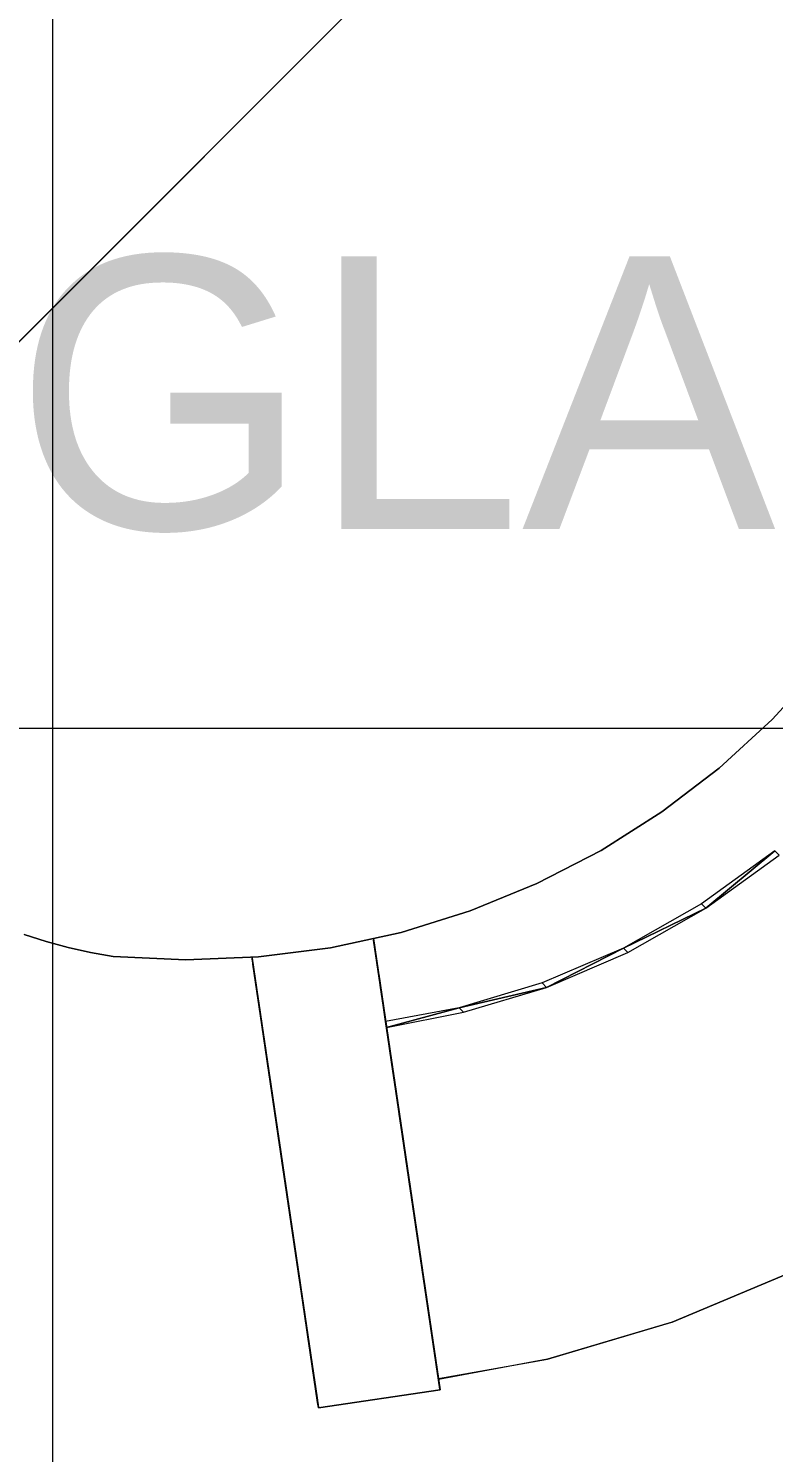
# Model space of a CAD drawing. Extents: x -566 to 72611, y -487 to 32334.
# Drawn here: x 192.81 to 199.64, y 236 to 249.05 of the extents above; entities that cross this region are included whole.
import ezdxf

# ---------------------------------------------------------------- set-up
doc = ezdxf.new("R2010")
doc.units = 0
doc.header["$LTSCALE"] = 0.5
doc.header["$MEASUREMENT"] = 0
doc.layers.add('Annotations', color=40, linetype='CONTINUOUS', lineweight=5)
doc.layers.add('floor', color=7, linetype='CONTINUOUS', lineweight=5, true_color=0xcfcfcf)
doc.layers.add('layout', color=7, linetype='CONTINUOUS', lineweight=5, true_color=0xcfcfcf)
doc.styles.get("Standard").update_dxf_attribs({"font": 'arial.ttf'})

msp = doc.modelspace()

# ---------------------------------------------------------------- hatches: boundary and pattern name
at = {"layer": 'floor'}
h = msp.add_hatch(dxfattribs=at)
h.set_pattern_fill('ANSI37', color=256, scale=100, angle=45)
h.set_pattern_definition([(90, (243.028, 267.632), (-12.5, 9e-16), []), (180, (243.028, 267.632), (-9e-16, -12.5), [])])
h.paths.add_polyline_path([(253.46925, 349.5), (154.11744, 349.5), (154.11744, 348.5), (101.14781, 348.5), (101.14781, 349.5), (0, 349.5), (0, 344.5), (36, 344.5, -0.33835703), (0, 308.66941), (0, 308.5), (0, 173.75), (253.46925, 173.75)])
h.paths.add_polyline_path([(36, 344.5), (0, 344.5), (0, 308.66941, 0.33835703)], flags=17)
h.paths.add_polyline_path([(253.46925, 173.75), (0, 173.75), (0, 173.74997), (0, 169.75), (253.46925, 169.75)])
h.paths.add_polyline_path([(253.46925, 169.75), (0, 169.75), (0, 149.21137), (36, 149.21137, -0.33835703), (0, 113.38078), (0, 113.21137), (0, 29.94998), (0, -5), (253.46925, -5)])
h.paths.add_polyline_path([(36, 149.21137), (0, 149.21137), (0, 113.38078, 0.33835703)], flags=17)
h.paths.add_polyline_path([(575.25, 169.75), (510, 169.75), (474.75, 169.75), (327.5, 169.75), (285.46925, 169.75), (285.46925, 165.75), (253.46925, 165.75), (253.46925, -5), (263.99725, -5), (263.99725, 95.99051), (287, 95.99051), (287, 97.5), (292, 97.5), (292, -5), (341.25, -5), (341.25, 13.02988), (341.25012, 15.02988), (346.24839, 15.02988, 0.36108524), (374.08728, 41.24999), (346.25012, 41.24999), (346.25012, 42.99999), (341.25, 42.99999), (341.25, 44.99999), (341.25, 97.5), (357.75, 97.5), (405.75, 97.5), (575.25, 97.5)])

# ---------------------------------------------------------------- linework, layer by layer
at = {"layer": 'layout'}
for points in [[(184.02196, 237.48038, -69.73263), (204.82751, 258.28848, -69.72025), (184.02077, 237.48174, -69.72025)], [(204.82751, 258.28848, -69.72025), (184.02196, 237.48038, -69.73263), (204.82878, 258.28721, -69.73263)], [(200.07551, 243.20515, -79.38364), (199.62984, 242.71839, -80.51045), (200.07551, 243.20515, -80.51045)], [(199.62984, 242.71839, -80.51045), (200.07551, 243.20515, -79.38364), (199.62984, 242.71839, -79.38364)], [(199.62984, 242.71839, -79.38364), (199.1431, 242.27274, -80.51045), (199.62984, 242.71839, -80.51045)], [(199.1431, 242.27274, -80.51045), (199.62984, 242.71839, -79.38364), (199.1431, 242.27274, -79.38364)], [(199.1431, 242.27274, -79.38364), (198.61874, 241.87164, -80.51045), (199.1431, 242.27274, -80.51045)], [(198.61874, 241.87164, -80.51045), (199.1431, 242.27274, -79.38364), (198.61874, 241.87164, -79.38364)], [(198.61874, 241.87164, -79.38364), (198.06088, 241.518, -80.51045), (198.61874, 241.87164, -80.51045)], [(198.06088, 241.518, -80.51045), (198.61874, 241.87164, -79.38364), (198.06088, 241.518, -79.38364)], [(198.06088, 241.518, -79.38364), (197.47347, 241.21458, -80.51045), (198.06088, 241.518, -80.51045)], [(197.47347, 241.21458, -80.51045), (198.06088, 241.518, -79.38364), (197.47347, 241.21458, -79.38364)], [(199.02169, 240.98744, -76.5928), (199.65457, 241.51414, -77.49094), (198.98104, 241.02809, -77.48236)], [(199.65457, 241.51414, -77.49094), (199.02169, 240.98744, -76.5928), (199.69522, 241.47349, -76.60138)], [(197.47347, 241.21458, -79.38364), (196.8611, 240.96353, -80.51045), (197.47347, 241.21458, -80.51045)], [(196.8611, 240.96353, -80.51045), (197.47347, 241.21458, -79.38364), (196.8611, 240.96353, -79.38364)], [(198.26607, 240.62214, -77.46822), (199.02169, 240.98744, -76.5928), (198.98104, 241.02809, -77.48236)], [(199.02169, 240.98744, -76.5928), (198.26607, 240.62214, -77.46822), (198.30673, 240.58149, -76.57867)], [(196.8611, 240.96353, -79.38364), (196.22827, 240.76677, -80.51045), (196.8611, 240.96353, -80.51045)], [(196.22827, 240.76677, -80.51045), (196.8611, 240.96353, -79.38364), (196.22827, 240.76677, -79.38364)], [(192.97266, 240.68399, -80.51045), (192.77167, 240.7473, -79.38364), (192.77167, 240.7473, -80.51045)], [(192.77167, 240.7473, -79.38364), (192.97266, 240.68399, -80.51045), (192.97266, 240.68399, -79.38364)], [(196.22827, 240.76677, -79.38364), (195.57964, 240.62586, -80.51045), (196.22827, 240.76677, -80.51045)], [(195.57964, 240.62586, -80.51045), (196.22827, 240.76677, -79.38364), (195.57964, 240.62586, -79.38364)], [(193.17615, 240.62922, -80.51045), (192.97266, 240.68399, -79.38364), (192.97266, 240.68399, -80.51045)], [(192.97266, 240.68399, -79.38364), (193.17615, 240.62922, -80.51045), (193.17615, 240.62922, -79.38364)], [(193.3815, 240.58322, -80.51045), (193.17615, 240.62922, -79.38364), (193.17615, 240.62922, -80.51045)], [(193.17615, 240.62922, -79.38364), (193.3815, 240.58322, -80.51045), (193.3815, 240.58322, -79.38364)], [(195.57964, 240.62586, -79.38364), (194.92026, 240.5417, -80.51045), (195.57964, 240.62586, -80.51045)], [(194.92026, 240.5417, -80.51045), (195.57964, 240.62586, -79.38364), (194.92026, 240.5417, -79.38364)], [(196.14549, 239.55013, -87.07021), (195.98464, 240.63932, -87.19993), (195.97424, 240.70971, -86.63776)], [(196.14549, 239.55013, -87.07021), (195.97424, 240.70971, -86.63776), (196.1353, 239.61884, -86.52105)], [(196.13664, 239.60999, -79.9634), (195.97626, 240.69603, -79.80917), (196.23629, 238.93539, -76.3473)], [(196.23629, 238.93539, -76.3473), (195.97626, 240.69603, -79.80917), (196.07712, 240.01296, -76.14727)], [(196.15667, 239.47413, -87.61851), (195.99612, 240.56155, -87.76122), (195.98464, 240.63932, -87.19993)], [(196.15667, 239.47413, -87.61851), (195.98464, 240.63932, -87.19993), (196.14549, 239.55013, -87.07021)], [(197.56212, 240.26242, -76.55921), (198.26607, 240.62214, -77.46822), (197.52146, 240.30307, -77.44877)], [(198.26607, 240.62214, -77.46822), (197.56212, 240.26242, -76.55921), (198.30673, 240.58149, -76.57867)], [(193.58853, 240.54597, -80.51045), (193.3815, 240.58322, -79.38364), (193.3815, 240.58322, -80.51045)], [(193.3815, 240.58322, -79.38364), (193.58853, 240.54597, -80.51045), (193.58853, 240.54597, -79.38364)], [(194.25485, 240.51503, -80.51045), (193.58853, 240.54597, -79.38364), (193.58853, 240.54597, -80.51045)], [(193.58853, 240.54597, -79.38364), (194.25485, 240.51503, -80.51045), (194.25485, 240.51503, -79.38364)], [(194.92026, 240.5417, -79.38364), (194.25485, 240.51503, -80.51045), (194.92026, 240.5417, -80.51045)], [(194.25485, 240.51503, -80.51045), (194.92026, 240.5417, -79.38364), (194.25485, 240.51503, -79.38364)], [(194.8699, 240.47476, -87.19993), (195.03071, 239.38553, -87.07021), (194.8595, 240.54515, -86.63776)], [(194.8595, 240.54515, -86.63776), (195.03071, 239.38553, -87.07021), (195.02056, 239.45428, -86.52105)], [(194.86153, 240.53147, -79.80917), (195.02195, 239.4453, -79.9634), (195.12151, 238.77078, -76.34729)], [(194.86153, 240.53147, -79.80917), (195.12151, 238.77078, -76.34729), (194.96243, 239.84827, -76.14727)], [(194.88142, 240.39686, -87.76123), (195.04197, 239.30944, -87.61851), (194.8699, 240.47476, -87.19993)], [(194.8699, 240.47476, -87.19993), (195.04197, 239.30944, -87.61851), (195.03071, 239.38553, -87.07021)], [(196.16901, 239.39084, -88.16586), (196.00872, 240.47627, -88.32154), (195.99612, 240.56155, -87.76122)], [(196.16901, 239.39084, -88.16586), (195.99612, 240.56155, -87.76122), (196.15667, 239.47413, -87.61851)], [(196.1823, 239.30038, -88.71218), (196.02244, 240.38365, -88.8808), (196.00872, 240.47627, -88.32154)], [(196.1823, 239.30038, -88.71218), (196.00872, 240.47627, -88.32154), (196.16901, 239.39084, -88.16586)], [(194.89398, 240.31171, -88.32154), (195.05423, 239.22623, -88.16586), (194.88142, 240.39686, -87.76123)], [(194.88142, 240.39686, -87.76123), (195.05423, 239.22623, -88.16586), (195.04197, 239.30944, -87.61851)], [(196.1968, 239.20267, -89.25737), (196.03712, 240.2837, -89.4389), (196.02244, 240.38365, -88.8808)], [(196.1968, 239.20267, -89.25737), (196.02244, 240.38365, -88.8808), (196.1823, 239.30038, -88.71218)], [(194.90766, 240.21904, -88.8808), (195.06765, 239.13573, -88.71218), (194.89398, 240.31171, -88.32154)], [(194.89398, 240.31171, -88.32154), (195.06765, 239.13573, -88.71218), (195.05423, 239.22623, -88.16586)], [(194.92247, 240.11905, -89.4389), (195.08202, 239.03806, -89.25737), (194.90766, 240.21904, -88.8808)], [(194.90766, 240.21904, -88.8808), (195.08202, 239.03806, -89.25737), (195.06765, 239.13573, -88.71218)], [(196.21225, 239.09779, -89.80136), (196.053, 240.17632, -89.99577), (196.03712, 240.2837, -89.4389)], [(196.21225, 239.09779, -89.80136), (196.03712, 240.2837, -89.4389), (196.1968, 239.20267, -89.25737)], [(196.75954, 240.07615, -77.42431), (197.56212, 240.26242, -76.55921), (197.52146, 240.30307, -77.44877)], [(197.56212, 240.26242, -76.55921), (196.75954, 240.07615, -77.42431), (196.8002, 240.03549, -76.53475)], [(194.93822, 240.01171, -89.99577), (195.09752, 238.93323, -89.80136), (194.92247, 240.11905, -89.4389)], [(194.92247, 240.11905, -89.4389), (195.09752, 238.93323, -89.80136), (195.08202, 239.03806, -89.25737)], [(196.22887, 238.98528, -90.34601), (196.06987, 240.06199, -90.54951), (196.053, 240.17632, -89.99577)], [(196.22887, 238.98528, -90.34601), (196.053, 240.17632, -89.99577), (196.21225, 239.09779, -89.80136)], [(196.09458, 239.8949, -91.33982), (196.75954, 240.07615, -77.42431), (196.0864, 239.95008, -91.07691)], [(196.75954, 240.07615, -77.42431), (196.09458, 239.8949, -91.33982), (196.8002, 240.03549, -76.53475)], [(194.95518, 239.8973, -90.54951), (195.11413, 238.82071, -90.34601), (194.93822, 240.01171, -89.99577)], [(194.93822, 240.01171, -89.99577), (195.11413, 238.82071, -90.34601), (195.09752, 238.93323, -89.80136)], [(196.2454, 238.87371, -90.87189), (196.0864, 239.95008, -91.07691), (196.06987, 240.06199, -90.54951)], [(196.2454, 238.87371, -90.87189), (196.06987, 240.06199, -90.54951), (196.22887, 238.98528, -90.34601)], [(196.23629, 238.93539, -76.3473), (196.07712, 240.01296, -76.14727), (196.33931, 238.23739, -73.24213)], [(196.33931, 238.23739, -73.24213), (196.07712, 240.01296, -76.14727), (196.18079, 239.31095, -73.02425)], [(196.26171, 238.76297, -91.39996), (196.10276, 239.83973, -91.60274), (196.0864, 239.95008, -91.07691)], [(196.26171, 238.76297, -91.39996), (196.0864, 239.95008, -91.07691), (196.2454, 238.87371, -90.87189)], [(194.97171, 239.78539, -91.07691), (195.13062, 238.70911, -90.87189), (194.95518, 239.8973, -90.54951)], [(194.95518, 239.8973, -90.54951), (195.13062, 238.70911, -90.87189), (195.11413, 238.82071, -90.34601)], [(194.96243, 239.84827, -76.14727), (195.12151, 238.77078, -76.34729), (195.22457, 238.07282, -73.24213)], [(194.96243, 239.84827, -76.14727), (195.22457, 238.07282, -73.24213), (195.06601, 239.14634, -73.02425)], [(195.10136, 238.9072, -71.9604), (194.96243, 239.84827, -76.14727), (195.06601, 239.14634, -73.02425)], [(196.27785, 238.65343, -91.92825), (196.11882, 239.73062, -92.1288), (196.10276, 239.83973, -91.60274)], [(196.27785, 238.65343, -91.92825), (196.10276, 239.83973, -91.60274), (196.26171, 238.76297, -91.39996)], [(194.98798, 239.67512, -91.60274), (195.14693, 238.59836, -91.39996), (194.97171, 239.78539, -91.07691)], [(194.97171, 239.78539, -91.07691), (195.14693, 238.59836, -91.39996), (195.13062, 238.70911, -90.87189)], [(196.29391, 238.54502, -92.45678), (196.13474, 239.62277, -92.65508), (196.11882, 239.73062, -92.1288)], [(196.29391, 238.54502, -92.45678), (196.11882, 239.73062, -92.1288), (196.27785, 238.65343, -91.92825)], [(195.00408, 239.56606, -92.1288), (195.1632, 238.48878, -91.92825), (194.98798, 239.67512, -91.60274)], [(194.98798, 239.67512, -91.60274), (195.1632, 238.48878, -91.92825), (195.14693, 238.59836, -91.39996)], [(195.02, 239.45821, -92.65508), (195.17917, 238.38046, -92.45678), (195.00408, 239.56606, -92.1288)], [(195.00408, 239.56606, -92.1288), (195.17917, 238.38046, -92.45678), (195.1632, 238.48878, -91.92825)], [(196.30971, 238.4379, -92.98553), (196.15049, 239.51612, -93.18158), (196.13474, 239.62277, -92.65508)], [(196.30971, 238.4379, -92.98553), (196.13474, 239.62277, -92.65508), (196.29391, 238.54502, -92.45678)], [(195.0358, 239.35143, -93.18159), (195.19497, 238.27334, -92.98553), (195.02, 239.45821, -92.65508)], [(195.02, 239.45821, -92.65508), (195.19497, 238.27334, -92.98553), (195.17917, 238.38046, -92.45678)], [(196.32537, 238.33203, -93.5145), (196.16603, 239.41065, -93.70831), (196.15049, 239.51612, -93.18158)], [(196.32537, 238.33203, -93.5145), (196.15049, 239.51612, -93.18158), (196.30971, 238.4379, -92.98553)], [(195.05138, 239.246, -93.70831), (195.21059, 238.16743, -93.5145), (195.0358, 239.35143, -93.18159)], [(195.0358, 239.35143, -93.18159), (195.21059, 238.16743, -93.5145), (195.19497, 238.27334, -92.98553)], [(196.34082, 238.22733, -94.04369), (196.18144, 239.30642, -94.23525), (196.16603, 239.41065, -93.70831)], [(196.32537, 238.33203, -93.5145), (196.16603, 239.41065, -93.70831), (196.34082, 238.22733, -94.04369)], [(196.33931, 238.23739, -73.24213), (196.18079, 239.31095, -73.02425), (196.37457, 237.9985, -72.17908)], [(196.37457, 237.9985, -72.17908), (196.18079, 239.31095, -73.02425), (196.21609, 239.07177, -71.9604)], [(196.3561, 238.12384, -94.5731), (196.19667, 239.2034, -94.76241), (196.18144, 239.30642, -94.23525)], [(196.3561, 238.12384, -94.5731), (196.18144, 239.30642, -94.23525), (196.34082, 238.22733, -94.04369)], [(195.06679, 239.14177, -94.23525), (195.22604, 238.06272, -94.04369), (195.05138, 239.246, -93.70831)], [(195.05138, 239.246, -93.70831), (195.22604, 238.06272, -94.04369), (195.21059, 238.16743, -93.5145)], [(196.37116, 238.02168, -95.10271), (196.21169, 239.10155, -95.28979), (196.19667, 239.2034, -94.76241)], [(196.37116, 238.02168, -95.10271), (196.19667, 239.2034, -94.76241), (196.3561, 238.12384, -94.5731)], [(195.06601, 239.14634, -73.02425), (195.22457, 238.07282, -73.24213), (195.25988, 237.83381, -72.17908)], [(195.06601, 239.14634, -73.02425), (195.25988, 237.83381, -72.17908), (195.10136, 238.9072, -71.9604)], [(195.08198, 239.03871, -94.76241), (195.24136, 237.95927, -94.5731), (195.06679, 239.14177, -94.23525)], [(195.06679, 239.14177, -94.23525), (195.24136, 237.95927, -94.5731), (195.22604, 238.06272, -94.04369)], [(195.09695, 238.93698, -95.28979), (195.25647, 237.85699, -95.10271), (195.08198, 239.03871, -94.76241)], [(195.08198, 239.03871, -94.76241), (195.25647, 237.85699, -95.10271), (195.24136, 237.95927, -94.5731)], [(196.3861, 237.9206, -95.63255), (196.22658, 239.00094, -95.81737), (196.21169, 239.10155, -95.28979)], [(196.3861, 237.9206, -95.63255), (196.21169, 239.10155, -95.28979), (196.37116, 238.02168, -95.10271)], [(196.37457, 237.9985, -72.17908), (196.21609, 239.07177, -71.9604), (196.38122, 237.95353, -71.98071)], [(196.38122, 237.95353, -71.98071), (196.21609, 239.07177, -71.9604), (196.38799, 237.908, -71.78289)], [(196.38799, 237.908, -71.78289), (196.21609, 239.07177, -71.9604), (196.22278, 239.02632, -71.75961)], [(195.11184, 238.83638, -95.81737), (195.27136, 237.75604, -95.63255), (195.09695, 238.93698, -95.28979)], [(195.09695, 238.93698, -95.28979), (195.27136, 237.75604, -95.63255), (195.25647, 237.85699, -95.10271)], [(195.10136, 238.9072, -71.9604), (195.25988, 237.83381, -72.17908), (195.26657, 237.78888, -71.98071)], [(195.10136, 238.9072, -71.9604), (195.26657, 237.78888, -71.98071), (195.27321, 237.74339, -71.78289)], [(195.10136, 238.9072, -71.9604), (195.27321, 237.74339, -71.78289), (195.10813, 238.86167, -71.75961)], [(196.38799, 237.908, -71.78289), (196.22278, 239.02632, -71.75961), (196.39481, 237.86182, -71.58521)], [(196.39481, 237.86182, -71.58521), (196.22278, 239.02632, -71.75961), (196.22969, 238.98005, -71.55856)], [(196.4009, 237.82078, -96.16259), (196.24121, 238.90164, -96.34516), (196.22658, 239.00094, -95.81737)], [(196.4009, 237.82078, -96.16259), (196.22658, 239.00094, -95.81737), (196.3861, 237.9206, -95.63255)], [(196.39481, 237.86182, -71.58521), (196.22969, 238.98005, -71.55856), (196.40172, 237.81504, -71.38766)], [(196.40172, 237.81504, -71.38766), (196.22969, 238.98005, -71.55856), (196.23659, 238.9331, -71.35767)], [(196.40172, 237.81504, -71.38766), (196.23659, 238.9331, -71.35767), (196.40867, 237.76761, -71.19027)], [(196.40867, 237.76761, -71.19027), (196.23659, 238.9331, -71.35767), (196.24363, 238.88558, -71.1569)], [(196.24121, 238.90164, -96.34516), (196.41536, 237.72233, -96.69225), (196.25576, 238.80328, -96.8737)], [(196.41536, 237.72233, -96.69225), (196.24121, 238.90164, -96.34516), (196.4009, 237.82078, -96.16259)], [(195.10813, 238.86167, -71.75961), (195.27321, 237.74339, -71.78289), (195.28008, 237.69726, -71.58521)], [(195.10813, 238.86167, -71.75961), (195.28008, 237.69726, -71.58521), (195.11491, 238.81545, -71.55856)], [(195.12652, 238.73694, -96.34516), (195.28612, 237.65617, -96.16259), (195.11184, 238.83638, -95.81737)], [(195.11184, 238.83638, -95.81737), (195.28612, 237.65617, -96.16259), (195.27136, 237.75604, -95.63255)], [(195.11491, 238.81545, -71.55856), (195.28008, 237.69726, -71.58521), (195.28694, 237.65043, -71.38766)], [(195.11491, 238.81545, -71.55856), (195.28694, 237.65043, -71.38766), (195.12186, 238.76854, -71.35767)], [(195.12151, 238.77078, -76.34729), (195.25988, 237.83381, -72.17908), (195.22457, 238.07282, -73.24213)], [(195.12186, 238.76854, -71.35767), (195.28694, 237.65043, -71.38766), (195.29397, 237.60291, -71.19027)], [(195.12186, 238.76854, -71.35767), (195.29397, 237.60291, -71.19027), (195.12885, 238.72097, -71.1569)], [(196.40867, 237.76761, -71.19027), (196.24363, 238.88558, -71.1569), (196.41579, 237.71948, -70.99301)], [(196.41579, 237.71948, -70.99301), (196.24363, 238.88558, -71.1569), (196.25075, 238.83729, -70.95628)], [(196.41579, 237.71948, -70.99301), (196.25075, 238.83729, -70.95628), (196.42304, 237.67063, -70.7959)], [(196.42304, 237.67063, -70.7959), (196.25075, 238.83729, -70.95628), (196.25796, 238.78839, -70.75581)], [(196.42304, 237.67063, -70.7959), (196.25796, 238.78839, -70.75581), (196.43029, 237.62126, -70.59894)], [(196.43029, 237.62126, -70.59894), (196.25796, 238.78839, -70.75581), (196.26534, 238.7388, -70.55549)], [(195.30062, 237.55777, -96.69225), (195.12652, 238.73694, -96.34516), (195.14102, 238.63871, -96.8737)], [(195.12652, 238.73694, -96.34516), (195.30062, 237.55777, -96.69225), (195.28612, 237.65617, -96.16259)], [(195.12885, 238.72097, -71.1569), (195.29397, 237.60291, -71.19027), (195.30109, 237.55479, -70.99301)], [(195.12885, 238.72097, -71.1569), (195.30109, 237.55479, -70.99301), (195.13601, 238.67272, -70.95628)], [(195.13601, 238.67272, -70.95628), (195.30109, 237.55479, -70.99301), (195.30826, 237.50602, -70.7959)], [(195.13601, 238.67272, -70.95628), (195.30826, 237.50602, -70.7959), (195.14322, 238.62383, -70.75581)], [(196.43029, 237.62126, -70.59894), (196.26534, 238.7388, -70.55549), (196.43776, 237.57106, -70.40212)], [(196.43776, 237.57106, -70.40212), (196.26534, 238.7388, -70.55549), (196.27272, 238.68852, -70.35532)], [(196.43776, 237.57106, -70.40212), (196.27272, 238.68852, -70.35532), (196.44522, 237.52035, -70.20546)], [(196.44522, 237.52035, -70.20546), (196.27272, 238.68852, -70.35532), (196.28023, 238.63768, -70.1553)], [(196.44522, 237.52035, -70.20546), (196.28023, 238.63768, -70.1553), (196.45282, 237.46891, -70.00896)], [(196.45282, 237.46891, -70.00896), (196.28023, 238.63768, -70.1553), (196.28782, 238.58606, -69.95543)], [(195.14322, 238.62383, -70.75581), (195.30826, 237.50602, -70.7959), (195.3156, 237.45656, -70.59894)], [(195.14322, 238.62383, -70.75581), (195.3156, 237.45656, -70.59894), (195.15056, 238.57419, -70.55549)], [(195.15056, 238.57419, -70.55549), (195.3156, 237.45656, -70.59894), (195.32298, 237.40646, -70.40212)], [(195.15056, 238.57419, -70.55549), (195.32298, 237.40646, -70.40212), (195.15798, 238.52396, -70.35532)], [(195.15798, 238.52396, -70.35532), (195.32298, 237.40646, -70.40212), (195.33044, 237.35575, -70.20546)], [(195.15798, 238.52396, -70.35532), (195.33044, 237.35575, -70.20546), (195.16545, 238.47307, -70.1553)], [(196.45282, 237.46891, -70.00896), (196.28782, 238.58606, -69.95543), (196.46046, 237.41716, -69.81377)], [(196.46046, 237.41716, -69.81377), (196.28782, 238.58606, -69.95543), (196.29551, 238.53384, -69.75571)], [(196.46046, 237.41716, -69.81377), (196.29551, 238.53384, -69.75571), (196.46969, 237.35441, -69.58437)], [(196.46969, 237.35441, -69.58437), (196.29551, 238.53384, -69.75571), (196.3034, 238.48063, -69.55508)], [(195.16545, 238.47307, -70.1553), (195.33044, 237.35575, -70.20546), (195.33808, 237.30434, -70.00895)], [(195.16545, 238.47307, -70.1553), (195.33808, 237.30434, -70.00895), (195.17309, 238.4215, -69.95543)], [(195.17309, 238.4215, -69.95543), (195.33808, 237.30434, -70.00895), (195.34572, 237.2526, -69.81377)], [(195.17309, 238.4215, -69.95543), (195.34572, 237.2526, -69.81377), (195.18085, 238.36919, -69.75571)], [(196.46969, 237.35441, -69.58437), (196.3034, 238.48063, -69.55508), (196.4794, 237.28902, -69.35687)], [(196.4794, 237.28902, -69.35687), (196.3034, 238.48063, -69.55508), (196.31303, 238.41515, -69.31577)], [(196.4794, 237.28902, -69.35687), (196.31303, 238.41515, -69.31577), (196.48942, 237.22083, -69.13014)], [(196.48942, 237.22083, -69.13014), (196.31303, 238.41515, -69.31577), (196.32321, 238.34627, -69.07613)], [(195.18085, 238.36919, -69.75571), (195.34572, 237.2526, -69.81377), (195.35504, 237.18976, -69.58437)], [(195.18085, 238.36919, -69.75571), (195.35504, 237.18976, -69.58437), (195.18867, 238.31606, -69.55508)], [(195.18867, 238.31606, -69.55508), (195.35504, 237.18976, -69.58437), (195.36462, 237.12442, -69.35687)], [(195.18867, 238.31606, -69.55508), (195.36462, 237.12442, -69.35687), (195.19838, 238.25051, -69.31577)], [(195.19838, 238.25051, -69.31577), (195.36462, 237.12442, -69.35687), (195.37472, 237.05614, -69.13013)], [(195.19838, 238.25051, -69.31577), (195.37472, 237.05614, -69.13013), (195.20848, 238.18171, -69.07613)], [(196.48942, 237.22083, -69.13014), (196.32321, 238.34627, -69.07613), (196.49995, 237.14971, -68.90421)], [(196.49995, 237.14971, -68.90421), (196.32321, 238.34627, -69.07613), (196.33387, 238.27441, -68.83732)], [(196.49995, 237.14971, -68.90421), (196.33387, 238.27441, -68.83732), (196.51087, 237.07569, -68.6791)], [(196.51087, 237.07569, -68.6791), (196.33387, 238.27441, -68.83732), (196.34358, 238.20851, -68.69098)], [(195.20848, 238.18171, -69.07613), (195.37472, 237.05614, -69.13013), (195.38517, 236.9851, -68.90421)], [(195.20848, 238.18171, -69.07613), (195.38517, 236.9851, -68.90421), (195.21909, 238.10981, -68.83732)], [(196.51087, 237.07569, -68.6791), (196.34358, 238.20851, -68.69098), (196.35373, 238.13993, -68.54575)], [(196.51087, 237.07569, -68.6791), (196.35373, 238.13993, -68.54575), (196.52217, 236.99896, -68.45486)], [(196.52217, 236.99896, -68.45486), (196.35373, 238.13993, -68.54575), (196.36426, 238.06881, -68.40167)], [(195.21909, 238.10981, -68.83732), (195.38517, 236.9851, -68.90421), (195.39613, 236.91113, -68.6791)], [(195.21909, 238.10981, -68.83732), (195.39613, 236.91113, -68.6791), (195.22885, 238.04395, -68.69098)], [(195.22885, 238.04395, -68.69098), (195.39613, 236.91113, -68.6791), (195.23899, 237.97537, -68.54575)], [(196.52217, 236.99896, -68.45486), (196.36426, 238.06881, -68.40167), (196.53396, 236.91924, -68.23151)], [(196.53396, 236.91924, -68.23151), (196.36426, 238.06881, -68.40167), (196.37509, 237.99505, -68.25877)], [(196.53396, 236.91924, -68.23151), (196.37509, 237.99505, -68.25877), (196.3864, 237.91866, -68.11711)], [(195.23899, 237.97537, -68.54575), (195.39613, 236.91113, -68.6791), (195.40748, 236.83426, -68.45486)], [(195.23899, 237.97537, -68.54575), (195.40748, 236.83426, -68.45486), (195.24948, 237.9042, -68.40167)], [(195.24948, 237.9042, -68.40167), (195.40748, 236.83426, -68.45486), (195.41922, 236.75468, -68.23151)], [(195.24948, 237.9042, -68.40167), (195.41922, 236.75468, -68.23151), (195.26035, 237.83049, -68.25877)], [(196.53396, 236.91924, -68.23151), (196.3864, 237.91866, -68.11711), (196.54613, 236.83681, -68.00909)], [(196.54613, 236.83681, -68.00909), (196.3864, 237.91866, -68.11711), (196.39809, 237.83972, -67.97672)], [(195.26035, 237.83049, -68.25877), (195.41922, 236.75468, -68.23151), (195.27166, 237.7541, -68.11711)], [(195.27166, 237.7541, -68.11711), (195.41922, 236.75468, -68.23151), (195.43143, 236.67212, -68.0091)], [(195.27166, 237.7541, -68.11711), (195.43143, 236.67212, -68.0091), (195.28331, 237.67512, -67.97672)], [(196.54613, 236.83681, -68.00909), (196.39809, 237.83972, -67.97672), (196.55869, 236.75149, -67.78764)], [(196.55869, 236.75149, -67.78764), (196.39809, 237.83972, -67.97672), (196.41005, 237.75828, -67.83765)], [(196.55869, 236.75149, -67.78764), (196.41005, 237.75828, -67.83765), (196.42243, 237.67434, -67.69993)], [(195.28331, 237.67512, -67.97672), (195.43143, 236.67212, -68.0091), (195.44403, 236.58684, -67.78764)], [(195.29531, 237.59372, -67.83765), (195.44403, 236.58684, -67.78764), (195.28331, 237.67512, -67.97672)], [(195.29531, 237.59372, -67.83765), (195.44403, 236.58684, -67.78764), (195.30778, 237.50969, -67.69993)], [(196.55869, 236.75149, -67.78764), (196.42243, 237.67434, -67.69993), (196.57172, 236.66336, -67.56718)], [(196.57172, 236.66336, -67.56718), (196.42243, 237.67434, -67.69993), (196.43521, 237.58785, -67.56361)], [(199.81438, 237.65643, -67.49601), (198.71367, 237.19395, -67.423), (198.71285, 237.19209, -67.46316)], [(195.30778, 237.50969, -67.69993), (195.44403, 236.58684, -67.78764), (195.45698, 236.49879, -67.56718)], [(195.30778, 237.50969, -67.69993), (195.45698, 236.49879, -67.56718), (195.32056, 237.4232, -67.56361)], [(196.57172, 236.66336, -67.56718), (196.43521, 237.58785, -67.56361), (196.58514, 236.57251, -67.34775)], [(196.58514, 236.57251, -67.34775), (196.43521, 237.58785, -67.56361), (196.44833, 237.49895, -67.42873)], [(196.58514, 236.57251, -67.34775), (196.44833, 237.49895, -67.42873), (196.46188, 237.40754, -67.29533)], [(195.32056, 237.4232, -67.56361), (195.45698, 236.49879, -67.56718), (195.47045, 236.40782, -67.34775)], [(195.32056, 237.4232, -67.56361), (195.47045, 236.40782, -67.34775), (195.33368, 237.3343, -67.42873)], [(195.33368, 237.3343, -67.42873), (195.47045, 236.40782, -67.34775), (195.3471, 237.24293, -67.29533)], [(196.58514, 236.57251, -67.34775), (196.46188, 237.40754, -67.29533), (196.58497, 236.57372, -67.30764)], [(196.58497, 236.57372, -67.30764), (196.46188, 237.40754, -67.29533), (196.58415, 236.57946, -67.2679)], [(196.58415, 236.57946, -67.2679), (196.46188, 237.40754, -67.29533), (196.47569, 237.3138, -67.16345)], [(195.3471, 237.24293, -67.29533), (195.47045, 236.40782, -67.34775), (195.47032, 236.40907, -67.30764)], [(195.3471, 237.24293, -67.29533), (195.47032, 236.40907, -67.30764), (195.46937, 236.41485, -67.2679)], [(195.3471, 237.24293, -67.29533), (195.46937, 236.41485, -67.2679), (195.361, 237.1491, -67.16345)], [(196.58415, 236.57946, -67.2679), (196.47569, 237.3138, -67.16345), (196.58264, 236.58968, -67.22897)], [(196.58264, 236.58968, -67.22897), (196.47569, 237.3138, -67.16345), (196.58048, 236.60427, -67.19132)], [(196.58048, 236.60427, -67.19132), (196.47569, 237.3138, -67.16345), (196.57776, 236.62296, -67.15537)], [(196.57776, 236.62296, -67.15537), (196.47569, 237.3138, -67.16345), (196.47966, 237.28687, -67.12991)], [(196.57776, 236.62296, -67.15537), (196.47966, 237.28687, -67.12991), (196.5744, 236.64566, -67.12155)], [(196.5744, 236.64566, -67.12155), (196.47966, 237.28687, -67.12991), (196.48415, 237.25665, -67.099)], [(196.5744, 236.64566, -67.12155), (196.48415, 237.25665, -67.099), (196.57047, 236.67212, -67.09026)], [(196.57047, 236.67212, -67.09026), (196.48415, 237.25665, -67.099), (196.48907, 237.22342, -67.07101)], [(196.57047, 236.67212, -67.09026), (196.48907, 237.22342, -67.07101), (196.56607, 236.7019, -67.06184)], [(196.56607, 236.7019, -67.06184), (196.48907, 237.22342, -67.07101), (196.49434, 237.1876, -67.0462)], [(195.361, 237.1491, -67.16345), (195.46937, 236.41485, -67.2679), (195.46786, 236.42508, -67.22897)], [(195.361, 237.1491, -67.16345), (195.46786, 236.42508, -67.22897), (195.4657, 236.43967, -67.19132)], [(195.361, 237.1491, -67.16345), (195.4657, 236.43967, -67.19132), (195.46298, 236.45835, -67.15537)], [(195.361, 237.1491, -67.16345), (195.46298, 236.45835, -67.15537), (195.36501, 237.12222, -67.12991)], [(195.36501, 237.12222, -67.12991), (195.46298, 236.45835, -67.15537), (195.45966, 236.4811, -67.12155)], [(195.36501, 237.12222, -67.12991), (195.45966, 236.4811, -67.12155), (195.36937, 237.09205, -67.099)], [(195.36937, 237.09205, -67.099), (195.45966, 236.4811, -67.12155), (195.45573, 236.50755, -67.09026)], [(195.36937, 237.09205, -67.099), (195.45573, 236.50755, -67.09026), (195.37433, 237.05886, -67.07101)], [(196.56607, 236.7019, -67.06184), (196.49434, 237.1876, -67.0462), (196.56119, 236.73483, -67.03663)], [(196.56119, 236.73483, -67.03663), (196.49434, 237.1876, -67.0462), (196.50003, 237.14928, -67.0248)], [(196.56119, 236.73483, -67.03663), (196.50003, 237.14928, -67.0248), (196.55592, 236.7703, -67.01492)], [(196.55592, 236.7703, -67.01492), (196.50003, 237.14928, -67.0248), (196.50595, 237.1091, -67.00702)], [(196.55592, 236.7703, -67.01492), (196.50595, 237.1091, -67.00702), (196.55264, 236.79274, -67.00424)], [(196.55264, 236.79274, -67.00424), (196.50595, 237.1091, -67.00702), (196.51207, 237.06723, -66.99302)], [(197.56984, 236.8539, -67.41982), (198.71086, 237.19373, -67.50339), (198.71285, 237.19209, -67.46316)], [(195.37433, 237.05886, -67.07101), (195.45573, 236.50755, -67.09026), (195.45133, 236.53733, -67.06184)], [(195.37433, 237.05886, -67.07101), (195.45133, 236.53733, -67.06184), (195.37964, 237.02291, -67.0462)], [(195.37964, 237.02291, -67.0462), (195.45133, 236.53733, -67.06184), (195.44649, 236.57013, -67.03663)], [(195.37964, 237.02291, -67.0462), (195.44649, 236.57013, -67.03663), (195.3853, 236.98471, -67.0248)], [(195.3853, 236.98471, -67.0248), (195.44649, 236.57013, -67.03663), (195.44127, 236.60565, -67.01492)], [(195.3853, 236.98471, -67.0248), (195.44127, 236.60565, -67.01492), (195.39117, 236.94449, -67.00702)], [(195.39117, 236.94449, -67.00702), (195.44127, 236.60565, -67.01492), (195.43791, 236.62818, -67.00424)], [(195.39117, 236.94449, -67.00702), (195.43791, 236.62818, -67.00424), (195.39742, 236.90258, -66.99302)], [(196.55264, 236.79274, -67.00424), (196.51207, 237.06723, -66.99302), (196.54453, 236.84764, -66.983)], [(196.54453, 236.84764, -66.983), (196.51207, 237.06723, -66.99302), (196.51851, 237.02412, -66.98292)], [(196.54453, 236.84764, -66.983), (196.51851, 237.02412, -66.98292), (196.53806, 236.89158, -66.97688)], [(196.53806, 236.89158, -66.97688), (196.51851, 237.02412, -66.98292), (196.52498, 236.98018, -66.97684)], [(196.53806, 236.89158, -66.97688), (196.52498, 236.98018, -66.97684), (196.53154, 236.93581, -66.97481)], [(195.39742, 236.90258, -66.99302), (195.43791, 236.62818, -67.00424), (195.42984, 236.68295, -66.983)], [(195.39742, 236.90258, -66.99302), (195.42984, 236.68295, -66.983), (195.40372, 236.85951, -66.98292)], [(195.40372, 236.85951, -66.98292), (195.42984, 236.68295, -66.983), (195.42336, 236.72689, -66.97688)], [(195.40372, 236.85951, -66.98292), (195.42336, 236.72689, -66.97688), (195.41024, 236.81562, -66.97684)], [(195.41024, 236.81562, -66.97684), (195.42336, 236.72689, -66.97688), (195.4168, 236.77125, -66.97481)], [(196.54453, 236.84764, -66.983), (196.55036, 236.80807, -66.99698), (196.55264, 236.79274, -67.00424)], [(197.56984, 236.8539, -67.41982), (196.57129, 236.66654, -67.06297), (196.56972, 236.67717, -67.09033)], [(196.58514, 236.57251, -67.34775), (195.47032, 236.40907, -67.30764), (195.47045, 236.40782, -67.34775)]]:
    msp.add_3dface(points, dxfattribs=at)

# ---------------------------------------------------------------- texts
at = {"layer": 'Annotations', "insert": (192.67638, 246.96431, 34), "char_height": 2.5, "attachment_point": 1}
msp.add_mtext_dynamic_manual_height_columns('GLASS SNEEZE GUARD', width=49.0944694, gutter_width=12.5, heights=[0], dxfattribs=at)

doc.saveas('drawing.dxf')
